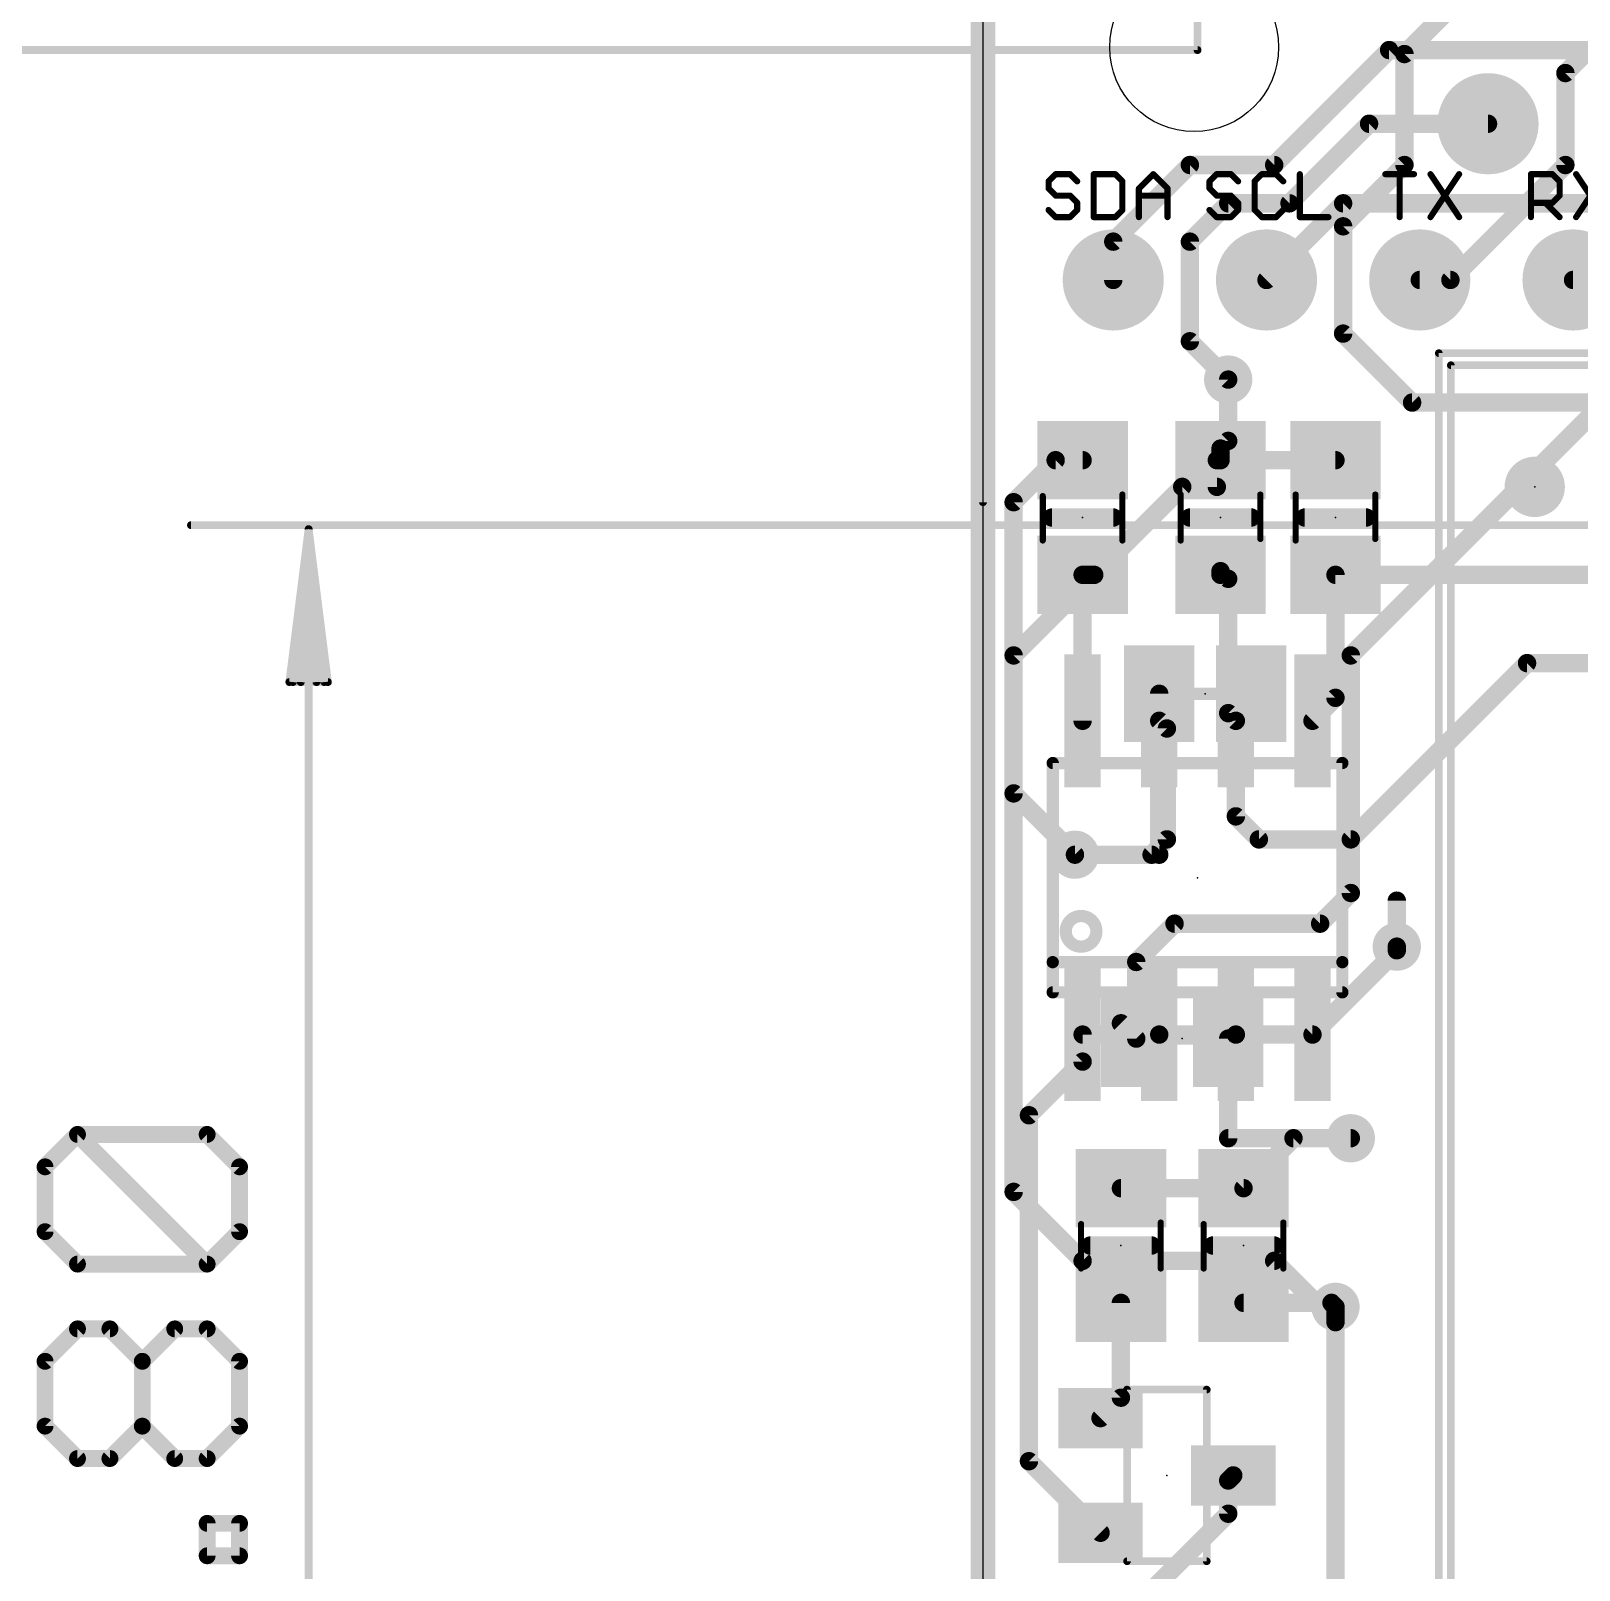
# Model space of a CAD drawing. Extents: x -30 to 87, y -20 to 77.
# Drawn here: x -15.78 to 9.88, y 27.26 to 52.77 of the extents above; entities that cross this region are included whole.
import ezdxf

# ---------------------------------------------------------------- set-up
doc = ezdxf.new("R2010")
doc.units = 0
for name, color, linetype in [('1', 12, 'CONTINUOUS'), ('16', 132, 'CONTINUOUS'), ('17', 110, 'CONTINUOUS'), ('18', 110, 'CONTINUOUS'), ('20', 40, 'CONTINUOUS'), ('21', 40, 'CONTINUOUS'), ('23', 53, 'CONTINUOUS'), ('24', 53, 'CONTINUOUS'), ('47', 253, 'CONTINUOUS'), ('51', 253, 'CONTINUOUS')]:
    doc.layers.add(name, color=color, linetype=linetype)

# ---------------------------------------------------------------- blocks, each defined once
blk = doc.blocks.new('ROUNDP')
at = {"const_width": 0.5}
blk.add_lwpolyline([(0, -0.25, 1), (0, 0.25, 1), (0, -0.25)], format="xyb", dxfattribs=at)
blk = doc.blocks.new('PIE')
at = {"const_width": 0.5}
blk.add_lwpolyline([(0, -0.25, 1), (0, 0.25, 1), (0, -0.25)], format="xyb", dxfattribs=at)
blk = doc.blocks.new('RECT')
blk.add_solid([(-0.5, -0.5), (0.5, -0.5), (-0.5, 0.5), (0.5, 0.5)])
blk = doc.blocks.new('ROUNDV')
at = {"const_width": 0.5}
blk.add_lwpolyline([(0, -0.25, 1), (0, 0.25, 1), (0, -0.25)], format="xyb", dxfattribs=at)

msp = doc.modelspace()

# ---------------------------------------------------------------- linework, layer by layer
at = {"layer": '1', "const_width": 0.3048}
for points in [[(8.37, 53.77), (6.985, 52.385)], [(9.652, 52.07), (10.033, 52.451)], [(6.985, 52.385), (6.985, 50.546)], [(9.652, 50.546), (9.652, 52.07)], [(6.985, 50.546), (5.969, 49.53)], [(7.747, 48.641), (9.652, 50.546)], [(5.969, 49.53), (5.969, 47.752)], [(7.239, 48.641), (7.747, 48.641)], [(9.779, 48.641), (10.287, 48.641)], [(5.969, 47.752), (7.112, 46.609)], [(4.064, 46.99), (4.064, 45.974)], [(7.112, 46.609), (28.321, 46.609)], [(4.064, 45.974), (3.937, 45.847)], [(3.937, 45.847), (3.937, 45.654)], [(1.204, 45.654), (0.508, 44.958)], [(1.651, 45.654), (1.204, 45.654)], [(3.876, 45.212), (3.876, 45.654)], [(3.876, 45.654), (3.937, 45.654)], [(3.937, 45.654), (5.842, 45.654)], [(1.844, 43.754), (3.302, 45.212)], [(3.302, 45.212), (3.876, 45.212)], [(0.508, 44.958), (0.508, 40.132)], [(1.651, 41.335), (1.651, 43.754)], [(1.651, 43.754), (1.844, 43.754)], [(4.064, 43.688), (3.937, 43.815)], [(3.937, 43.815), (3.937, 43.754)], [(5.842, 41.716), (5.842, 43.754)], [(28.255, 43.754), (5.842, 43.754)], [(4.064, 41.462), (4.064, 43.688)], [(6.096, 39.37), (9.017, 42.291)], [(9.017, 42.291), (30.226, 42.291)], [(5.461, 41.335), (5.842, 41.716)], [(4.191, 41.335), (4.064, 41.462)], [(3.048, 41.208), (2.921, 41.335)], [(3.048, 39.37), (3.048, 41.208)], [(4.191, 41.335), (4.191, 39.751)], [(0.508, 40.132), (1.524, 39.116)], [(4.191, 39.751), (4.572, 39.37)], [(2.794, 39.116), (3.048, 39.37)], [(4.572, 39.37), (6.096, 39.37)], [(1.524, 39.116), (2.794, 39.116)], [(6.858, 37.532), (6.858, 37.592)], [(5.461, 36.135), (6.858, 37.532)], [(1.651, 36.135), (2.921, 36.135)], [(1.651, 35.687), (1.651, 36.135)], [(2.921, 36.135), (4.191, 36.135)], [(4.191, 36.135), (5.461, 36.135)], [(0.762, 34.798), (1.651, 35.687)], [(0.762, 29.065), (0.762, 34.798)], [(4.318, 33.589), (5.146, 34.417)], [(5.146, 34.417), (6.096, 34.417)], [(2.286, 33.589), (4.318, 33.589)], [(2.286, 30.117), (2.286, 31.689)], [(5.776, 31.689), (4.318, 31.689)], [(5.842, 31.623), (5.776, 31.689)], [(1.948, 29.779), (2.286, 30.117)], [(1.948, 27.879), (0.762, 29.065)], [(4.064, 28.745), (4.148, 28.829)], [(4.064, 28.194), (4.064, 28.745)], [(2.667, 26.797), (4.064, 28.194)]]:
    msp.add_lwpolyline(points, dxfattribs=at)
at = {"layer": '1', "const_width": 0.1524}
for points in [[(7.0612, 52.385, 1), (6.9088, 52.385)], [(6.9311, 52.4389, 1), (7.0389, 52.3311)], [(9.7282, 52.07, 1), (9.5758, 52.07)], [(9.5981, 52.1239, 1), (9.7059, 52.0161)], [(6.9088, 50.546, 1), (7.0612, 50.546)], [(7.0389, 50.4921, 1), (6.9311, 50.5999)], [(9.5758, 50.546, 1), (9.7282, 50.546)], [(9.7059, 50.4921, 1), (9.5981, 50.5999)], [(6.0452, 49.53, 1), (5.8928, 49.53)], [(5.9151, 49.5839, 1), (6.0229, 49.4761)], [(7.239, 48.7172, 1), (7.239, 48.5648)], [(7.6931, 48.6949, 1), (7.8009, 48.5871)], [(7.747, 48.5648, 1), (7.747, 48.7172)], [(9.779, 48.7172, 1), (9.779, 48.5648)], [(6.0229, 47.8059, 1), (5.9151, 47.6981)], [(5.8928, 47.752, 1), (6.0452, 47.752)], [(4.1402, 46.99, 1), (3.9878, 46.99)], [(7.112, 46.6852, 1), (7.112, 46.5328)], [(7.0581, 46.5551, 1), (7.1659, 46.6629)], [(4.0132, 45.847, 1), (3.8608, 45.847)], [(3.8831, 45.9009, 1), (3.9909, 45.7931)], [(3.9878, 45.974, 1), (4.1402, 45.974)], [(4.1179, 45.9201, 1), (4.0101, 46.0279)], [(1.204, 45.7302, 1), (1.204, 45.5778)], [(1.2579, 45.6001, 1), (1.1501, 45.7079)], [(1.651, 45.5778, 1), (1.651, 45.7302)], [(3.9522, 45.654, 1), (3.7998, 45.654)], [(3.876, 45.7302, 1), (3.876, 45.5778)], [(3.937, 45.7302, 1), (3.937, 45.5778)], [(3.8608, 45.654, 1), (4.0132, 45.654)], [(3.937, 45.5778, 1), (3.937, 45.7302)], [(5.842, 45.5778, 1), (5.842, 45.7302)], [(3.302, 45.2882, 1), (3.302, 45.1358)], [(3.3559, 45.1581, 1), (3.2481, 45.2659)], [(3.7998, 45.212, 1), (3.9522, 45.212)], [(3.876, 45.1358, 1), (3.876, 45.2882)], [(0.5842, 44.958, 1), (0.4318, 44.958)], [(0.4541, 45.0119, 1), (0.5619, 44.9041)], [(1.7272, 43.754, 1), (1.5748, 43.754)], [(1.651, 43.8302, 1), (1.651, 43.6778)], [(1.7901, 43.8079, 1), (1.8979, 43.7001)], [(1.844, 43.6778, 1), (1.844, 43.8302)], [(3.9909, 43.8689, 1), (3.8831, 43.7611)], [(4.0132, 43.815, 1), (3.8608, 43.815)], [(5.9182, 43.754, 1), (5.7658, 43.754)], [(5.842, 43.8302, 1), (5.842, 43.6778)], [(3.8608, 43.754, 1), (4.0132, 43.754)], [(4.1402, 43.688, 1), (3.9878, 43.688)], [(4.0101, 43.6341, 1), (4.1179, 43.7419)], [(9.017, 42.3672, 1), (9.017, 42.2148)], [(9.0709, 42.2371, 1), (8.9631, 42.3449)], [(5.8959, 41.6621, 1), (5.7881, 41.7699)], [(4.1179, 41.5159, 1), (4.0101, 41.4081)], [(5.7658, 41.716, 1), (5.9182, 41.716)], [(1.5748, 41.335, 1), (1.7272, 41.335)], [(2.9749, 41.3889, 1), (2.8671, 41.2811)], [(3.1242, 41.208, 1), (2.9718, 41.208)], [(2.9941, 41.1541, 1), (3.1019, 41.2619)], [(3.9878, 41.462, 1), (4.1402, 41.462)], [(4.2672, 41.335, 1), (4.1148, 41.335)], [(4.1371, 41.2811, 1), (4.2449, 41.3889)], [(5.4071, 41.3889, 1), (5.5149, 41.2811)], [(0.5619, 40.1859, 1), (0.4541, 40.0781)], [(0.4318, 40.132, 1), (0.5842, 40.132)], [(4.2449, 39.8049, 1), (4.1371, 39.6971)], [(4.1148, 39.751, 1), (4.2672, 39.751)], [(3.1019, 39.3161, 1), (2.9941, 39.4239)], [(4.572, 39.4462, 1), (4.572, 39.2938)], [(6.096, 39.2938, 1), (6.096, 39.4462)], [(1.524, 39.1922, 1), (1.524, 39.0398)], [(2.794, 39.0398, 1), (2.794, 39.1922)], [(2.9718, 39.37, 1), (3.1242, 39.37)], [(4.5181, 39.3161, 1), (4.6259, 39.4239)], [(6.0421, 39.4239, 1), (6.1499, 39.3161)], [(1.4701, 39.0621, 1), (1.5779, 39.1699)], [(2.7401, 39.1699, 1), (2.8479, 39.0621)], [(6.9342, 37.592, 1), (6.7818, 37.592)], [(6.7818, 37.532, 1), (6.9342, 37.532)], [(6.9119, 37.4781, 1), (6.8041, 37.5859)], [(1.651, 36.2112, 1), (1.651, 36.0588)], [(1.7272, 36.135, 1), (1.5748, 36.135)], [(2.921, 36.2112, 1), (2.921, 36.0588)], [(2.921, 36.0588, 1), (2.921, 36.2112)], [(4.191, 36.2112, 1), (4.191, 36.0588)], [(4.191, 36.0588, 1), (4.191, 36.2112)], [(5.4071, 36.1889, 1), (5.5149, 36.0811)], [(5.461, 36.0588, 1), (5.461, 36.2112)], [(1.5748, 35.687, 1), (1.7272, 35.687)], [(1.7049, 35.6331, 1), (1.5971, 35.7409)], [(0.8382, 34.798, 1), (0.6858, 34.798)], [(0.7081, 34.8519, 1), (0.8159, 34.7441)], [(5.146, 34.4932, 1), (5.146, 34.3408)], [(5.1999, 34.3631, 1), (5.0921, 34.4709)], [(6.096, 34.3408, 1), (6.096, 34.4932)], [(2.286, 33.6652, 1), (2.286, 33.5128)], [(4.2641, 33.6429, 1), (4.3719, 33.5351)], [(4.318, 33.5128, 1), (4.318, 33.6652)], [(2.3622, 31.689, 1), (2.2098, 31.689)], [(4.318, 31.7652, 1), (4.318, 31.6128)], [(5.8299, 31.7429, 1), (5.7221, 31.6351)], [(5.776, 31.6128, 1), (5.776, 31.7652)], [(5.7881, 31.5691, 1), (5.8959, 31.6769)], [(2.2098, 30.117, 1), (2.3622, 30.117)], [(2.3399, 30.0631, 1), (2.2321, 30.1709)], [(1.8941, 29.8329, 1), (2.0019, 29.7251)], [(0.8159, 29.1189, 1), (0.7081, 29.0111)], [(0.6858, 29.065, 1), (0.8382, 29.065)], [(4.1402, 28.745, 1), (3.9878, 28.745)], [(4.0101, 28.7989, 1), (4.1179, 28.6911)], [(4.2019, 28.7751, 1), (4.0941, 28.8829)], [(3.9878, 28.194, 1), (4.1402, 28.194)], [(4.1179, 28.1401, 1), (4.0101, 28.2479)], [(1.8941, 27.8251, 1), (2.0019, 27.9329)]]:
    msp.add_lwpolyline(points, format="xyb", dxfattribs=at)
at = {"layer": '16'}
for points, const_width in [([(0, 0), (0, 56.642)], 0.4064), ([(4.826, 50.546), (6.731, 52.451)], 0.3048), ([(6.731, 52.451), (10.414, 52.451)], 0.3048), ([(5.08, 49.911), (6.399, 51.23)], 0.3048), ([(6.399, 51.23), (8.37, 51.23)], 0.3048), ([(2.159, 49.276), (3.429, 50.546)], 0.3048), ([(3.429, 50.546), (4.826, 50.546)], 0.3048), ([(3.429, 49.276), (4.064, 49.911)], 0.3048), ([(4.064, 49.911), (5.08, 49.911)], 0.3048), ([(4.699, 48.641), (5.969, 49.911)], 0.3048), ([(5.969, 49.911), (12.319, 49.911)], 0.3048), ([(2.159, 48.641), (2.159, 49.276)], 0.3048), ([(3.429, 49.276), (3.429, 47.625)], 0.3048), ([(3.429, 47.625), (4.064, 46.99)], 0.3048), ([(4.064, 45.974), (4.064, 46.99)], 0.3048), ([(6.096, 42.418), (10.414, 46.736)], 0.3048), ([(0.508, 42.418), (4.064, 45.974)], 0.3048), ([(0.508, 33.528), (0.508, 42.418)], 0.3048), ([(6.096, 38.481), (6.096, 42.418)], 0.3048), ([(2.921, 39.116), (2.921, 41.783)], 0.3048), ([(1.524, 39.116), (2.921, 39.116)], 0.3048), ([(6.096, 38.481), (5.588, 37.973)], 0.3048), ([(6.858, 37.592), (6.858, 38.354)], 0.3048), ([(3.175, 37.973), (2.54, 37.338)], 0.3048), ([(5.588, 37.973), (3.175, 37.973)], 0.3048), ([(2.54, 37.338), (2.54, 36.068)], 0.3048), ([(2.54, 36.068), (2.286, 36.322)], 0.3048), ([(4.064, 36.068), (4.064, 34.417)], 0.3048), ([(4.064, 34.417), (6.096, 34.417)], 0.3048), ([(1.651, 32.385), (0.508, 33.528)], 0.3048), ([(4.826, 32.385), (1.651, 32.385)], 0.3048), ([(5.842, 31.369), (4.826, 32.385)], 0.3048), ([(5.842, 31.369), (5.842, 31.623)], 0.3048), ([(5.842, 16.51), (5.842, 31.369)], 0.3048)]:
    msp.add_lwpolyline(points, dxfattribs=dict(at, const_width=const_width))
at = {"layer": '16', "const_width": 0.1524}
for points in [[(6.731, 52.5272, 1), (6.731, 52.3748)], [(6.7849, 52.3971, 1), (6.6771, 52.5049)], [(6.399, 51.3062, 1), (6.399, 51.1538)], [(6.4529, 51.1761, 1), (6.3451, 51.2839)], [(8.37, 51.1538, 1), (8.37, 51.3062)], [(3.429, 50.6222, 1), (3.429, 50.4698)], [(3.4829, 50.4921, 1), (3.3751, 50.5999)], [(4.7721, 50.5999, 1), (4.8799, 50.4921)], [(4.826, 50.4698, 1), (4.826, 50.6222)], [(4.064, 49.9872, 1), (4.064, 49.8348)], [(4.1179, 49.8571, 1), (4.0101, 49.9649)], [(5.0261, 49.9649, 1), (5.1339, 49.8571)], [(5.08, 49.8348, 1), (5.08, 49.9872)], [(5.969, 49.9872, 1), (5.969, 49.8348)], [(6.0229, 49.8571, 1), (5.9151, 49.9649)], [(2.2352, 49.276, 1), (2.0828, 49.276)], [(2.1051, 49.3299, 1), (2.2129, 49.2221)], [(3.5052, 49.276, 1), (3.3528, 49.276)], [(3.3751, 49.3299, 1), (3.4829, 49.2221)], [(4.6451, 48.6949, 1), (4.7529, 48.5871)], [(2.0828, 48.641, 1), (2.2352, 48.641)], [(3.4829, 47.6789, 1), (3.3751, 47.5711)], [(3.3528, 47.625, 1), (3.5052, 47.625)], [(4.1402, 46.99, 1), (3.9878, 46.99)], [(4.0101, 46.9361, 1), (4.1179, 47.0439)], [(3.9878, 45.974, 1), (4.1402, 45.974)], [(4.1179, 45.9201, 1), (4.0101, 46.0279)], [(0.5842, 42.418, 1), (0.4318, 42.418)], [(0.4541, 42.4719, 1), (0.5619, 42.3641)], [(6.1722, 42.418, 1), (6.0198, 42.418)], [(6.0421, 42.4719, 1), (6.1499, 42.3641)], [(2.9972, 41.783, 1), (2.8448, 41.783)], [(1.524, 39.1922, 1), (1.524, 39.0398)], [(2.921, 39.0398, 1), (2.921, 39.1922)], [(2.8448, 39.116, 1), (2.9972, 39.116)], [(6.0198, 38.481, 1), (6.1722, 38.481)], [(6.1499, 38.4271, 1), (6.0421, 38.5349)], [(6.9342, 38.354, 1), (6.7818, 38.354)], [(3.175, 38.0492, 1), (3.175, 37.8968)], [(3.2289, 37.9191, 1), (3.1211, 38.0269)], [(5.5341, 38.0269, 1), (5.6419, 37.9191)], [(5.588, 37.8968, 1), (5.588, 38.0492)], [(2.6162, 37.338, 1), (2.4638, 37.338)], [(2.4861, 37.3919, 1), (2.5939, 37.2841)], [(6.7818, 37.592, 1), (6.9342, 37.592)], [(2.3399, 36.3759, 1), (2.2321, 36.2681)], [(2.4861, 36.0141, 1), (2.5939, 36.1219)], [(4.1402, 36.068, 1), (3.9878, 36.068)], [(2.4638, 36.068, 1), (2.6162, 36.068)], [(4.064, 34.4932, 1), (4.064, 34.3408)], [(3.9878, 34.417, 1), (4.1402, 34.417)], [(6.096, 34.3408, 1), (6.096, 34.4932)], [(0.5619, 33.5819, 1), (0.4541, 33.4741)], [(0.4318, 33.528, 1), (0.5842, 33.528)], [(1.651, 32.4612, 1), (1.651, 32.3088)], [(1.5971, 32.3311, 1), (1.7049, 32.4389)], [(4.8799, 32.4389, 1), (4.7721, 32.3311)], [(4.826, 32.3088, 1), (4.826, 32.4612)], [(5.9182, 31.623, 1), (5.7658, 31.623)], [(5.9182, 31.369, 1), (5.7658, 31.369)], [(5.7658, 31.369, 1), (5.9182, 31.369)], [(5.7881, 31.3151, 1), (5.8959, 31.4229)]]:
    msp.add_lwpolyline(points, format="xyb", dxfattribs=at)
at = {"layer": '20'}
msp.add_line((0, 53.5), (0, 3), dxfattribs=at)
msp.add_circle((3.5, 52.5), 1.4, dxfattribs=at)
at = {"layer": '21'}
for points, const_width in [([(1.2058, 50.3942), (1.0872, 50.2756)], 0.1016), ([(1.0872, 50.2756), (1.0872, 50.1569)], 0.1016), ([(1.4431, 50.3942), (1.2058, 50.3942)], 0.1016), ([(1.5617, 50.2756), (1.4431, 50.3942)], 0.1016), ([(1.8356, 50.3942), (1.8356, 49.6824)], 0.1016), ([(2.1915, 50.3942), (1.8356, 50.3942)], 0.1016), ([(2.3101, 50.2756), (2.1915, 50.3942)], 0.1016), ([(2.3101, 49.801), (2.3101, 50.2756)], 0.1016), ([(2.584, 50.1569), (2.8213, 50.3942)], 0.1016), ([(2.8213, 50.3942), (3.0585, 50.1569)], 0.1016), ([(3.8728, 50.3942), (3.7542, 50.2756)], 0.1016), ([(3.7542, 50.2756), (3.7542, 50.1569)], 0.1016), ([(4.1101, 50.3942), (3.8728, 50.3942)], 0.1016), ([(4.2287, 50.2756), (4.1101, 50.3942)], 0.1016), ([(4.6212, 50.3942), (4.5026, 50.2756)], 0.1016), ([(4.5026, 50.2756), (4.5026, 49.801)], 0.1016), ([(4.8585, 50.3942), (4.6212, 50.3942)], 0.1016), ([(4.9771, 50.2756), (4.8585, 50.3942)], 0.1016), ([(5.251, 50.3942), (5.251, 49.6824)], 0.1016), ([(6.6684, 50.3942), (7.1429, 50.3942)], 0.1016), ([(6.9057, 49.6824), (6.9057, 50.3942)], 0.1016), ([(7.4168, 50.3942), (7.8913, 49.6824)], 0.1016), ([(7.8913, 50.3942), (7.4168, 49.6824)], 0.1016), ([(9.0814, 49.6824), (9.0814, 50.3942)], 0.1016), ([(9.0814, 50.3942), (9.4373, 50.3942)], 0.1016), ([(9.4373, 50.3942), (9.5559, 50.2756)], 0.1016), ([(9.5559, 50.2756), (9.5559, 50.0383)], 0.1016), ([(9.8298, 50.3942), (10.3043, 49.6824)], 0.1016), ([(10.3043, 50.3942), (9.8298, 49.6824)], 0.1016), ([(1.0872, 50.1569), (1.2058, 50.0383)], 0.1016), ([(1.2058, 50.0383), (1.4431, 50.0383)], 0.1016), ([(1.4431, 50.0383), (1.5617, 49.9197)], 0.1016), ([(2.584, 49.6824), (2.584, 50.1569)], 0.1016), ([(2.584, 50.0383), (3.0585, 50.0383)], 0.1016), ([(3.0585, 50.1569), (3.0585, 49.6824)], 0.1016), ([(3.7542, 50.1569), (3.8728, 50.0383)], 0.1016), ([(3.8728, 50.0383), (4.1101, 50.0383)], 0.1016), ([(4.1101, 50.0383), (4.2287, 49.9197)], 0.1016), ([(9.5559, 50.0383), (9.4373, 49.9197)], 0.1016), ([(1.2058, 49.6824), (1.0872, 49.801)], 0.1016), ([(1.5617, 49.801), (1.4431, 49.6824)], 0.1016), ([(1.5617, 49.9197), (1.5617, 49.801)], 0.1016), ([(2.1915, 49.6824), (2.3101, 49.801)], 0.1016), ([(3.8728, 49.6824), (3.7542, 49.801)], 0.1016), ([(4.2287, 49.801), (4.1101, 49.6824)], 0.1016), ([(4.2287, 49.9197), (4.2287, 49.801)], 0.1016), ([(4.5026, 49.801), (4.6212, 49.6824)], 0.1016), ([(4.8585, 49.6824), (4.9771, 49.801)], 0.1016), ([(9.4373, 49.9197), (9.0814, 49.9197)], 0.1016), ([(9.3187, 49.9197), (9.5559, 49.6824)], 0.1016), ([(1.4431, 49.6824), (1.2058, 49.6824)], 0.1016), ([(1.8356, 49.6824), (2.1915, 49.6824)], 0.1016), ([(4.1101, 49.6824), (3.8728, 49.6824)], 0.1016), ([(4.6212, 49.6824), (4.8585, 49.6824)], 0.1016), ([(5.251, 49.6824), (5.7255, 49.6824)], 0.1016), ([(7.554, 6.928), (7.554, 47.428)], 0.127), ([(7.554, 47.428), (63.154, 47.428)], 0.127), ([(2.159, 44.704), (1.143, 44.704)], 0.3048), ([(3.429, 44.704), (4.445, 44.704)], 0.3048), ([(5.334, 44.704), (6.35, 44.704)], 0.3048), ([(1.156, 36.835), (1.156, 40.635)], 0.2032), ([(5.956, 40.635), (5.956, 36.835)], 0.2032), ([(2.794, 32.639), (1.778, 32.639)], 0.3048), ([(4.826, 32.639), (3.81, 32.639)], 0.3048)]:
    msp.add_lwpolyline(points, dxfattribs=dict(at, const_width=const_width))
for points, const_width in [([(1.1126, 50.2756, 1), (1.0618, 50.2756)], 0.0508), ([(1.0692, 50.2935, 1), (1.1051, 50.2576)], 0.0508), ([(1.2058, 50.4196, 1), (1.2058, 50.3688)], 0.0508), ([(1.2238, 50.3762, 1), (1.1878, 50.4122)], 0.0508), ([(1.461, 50.4122, 1), (1.4251, 50.3762)], 0.0508), ([(1.4431, 50.3688, 1), (1.4431, 50.4196)], 0.0508), ([(1.5438, 50.2576, 1), (1.5797, 50.2935)], 0.0508), ([(1.861, 50.3942, 1), (1.8102, 50.3942)], 0.0508), ([(1.8356, 50.4196, 1), (1.8356, 50.3688)], 0.0508), ([(2.2095, 50.4122, 1), (2.1735, 50.3762)], 0.0508), ([(2.1915, 50.3688, 1), (2.1915, 50.4196)], 0.0508), ([(2.3355, 50.2756, 1), (2.2847, 50.2756)], 0.0508), ([(2.2922, 50.2576, 1), (2.3281, 50.2935)], 0.0508), ([(2.8392, 50.4122, 1), (2.8033, 50.3762)], 0.0508), ([(2.8392, 50.3762, 1), (2.8033, 50.4122)], 0.0508), ([(3.7796, 50.2756, 1), (3.7288, 50.2756)], 0.0508), ([(3.7362, 50.2935, 1), (3.7721, 50.2576)], 0.0508), ([(3.8728, 50.4196, 1), (3.8728, 50.3688)], 0.0508), ([(3.8908, 50.3762, 1), (3.8548, 50.4122)], 0.0508), ([(4.128, 50.4122, 1), (4.0921, 50.3762)], 0.0508), ([(4.1101, 50.3688, 1), (4.1101, 50.4196)], 0.0508), ([(4.2108, 50.2576, 1), (4.2467, 50.2935)], 0.0508), ([(4.528, 50.2756, 1), (4.4772, 50.2756)], 0.0508), ([(4.4846, 50.2935, 1), (4.5206, 50.2576)], 0.0508), ([(4.6212, 50.4196, 1), (4.6212, 50.3688)], 0.0508), ([(4.6392, 50.3762, 1), (4.6033, 50.4122)], 0.0508), ([(4.8765, 50.4122, 1), (4.8405, 50.3762)], 0.0508), ([(4.8585, 50.3688, 1), (4.8585, 50.4196)], 0.0508), ([(4.9592, 50.2576, 1), (4.9951, 50.2935)], 0.0508), ([(5.2764, 50.3942, 1), (5.2256, 50.3942)], 0.0508), ([(6.6684, 50.4196, 1), (6.6684, 50.3688)], 0.0508), ([(6.9311, 50.3942, 1), (6.8803, 50.3942)], 0.0508), ([(7.1429, 50.3688, 1), (7.1429, 50.4196)], 0.0508), ([(7.4379, 50.4083, 1), (7.3957, 50.3801)], 0.0508), ([(7.9125, 50.3801, 1), (7.8702, 50.4083)], 0.0508), ([(9.1068, 50.3942, 1), (9.056, 50.3942)], 0.0508), ([(9.0814, 50.4196, 1), (9.0814, 50.3688)], 0.0508), ([(9.4552, 50.4122, 1), (9.4193, 50.3762)], 0.0508), ([(9.4373, 50.3688, 1), (9.4373, 50.4196)], 0.0508), ([(9.5813, 50.2756, 1), (9.5305, 50.2756)], 0.0508), ([(9.538, 50.2576, 1), (9.5739, 50.2935)], 0.0508), ([(9.8509, 50.4083, 1), (9.8087, 50.3801)], 0.0508), ([(1.1051, 50.1749, 1), (1.0692, 50.139)], 0.0508), ([(1.0618, 50.1569, 1), (1.1126, 50.1569)], 0.0508), ([(1.2058, 50.0637, 1), (1.2058, 50.0129)], 0.0508), ([(1.1878, 50.0203, 1), (1.2238, 50.0563)], 0.0508), ([(1.461, 50.0563, 1), (1.4251, 50.0203)], 0.0508), ([(1.4431, 50.0129, 1), (1.4431, 50.0637)], 0.0508), ([(2.6094, 50.1569, 1), (2.5586, 50.1569)], 0.0508), ([(2.566, 50.1749, 1), (2.602, 50.139)], 0.0508), ([(2.584, 50.0637, 1), (2.584, 50.0129)], 0.0508), ([(3.0839, 50.1569, 1), (3.0331, 50.1569)], 0.0508), ([(3.0406, 50.139, 1), (3.0765, 50.1749)], 0.0508), ([(3.0585, 50.0129, 1), (3.0585, 50.0637)], 0.0508), ([(3.7721, 50.1749, 1), (3.7362, 50.139)], 0.0508), ([(3.7288, 50.1569, 1), (3.7796, 50.1569)], 0.0508), ([(3.8728, 50.0637, 1), (3.8728, 50.0129)], 0.0508), ([(3.8548, 50.0203, 1), (3.8908, 50.0563)], 0.0508), ([(4.128, 50.0563, 1), (4.0921, 50.0203)], 0.0508), ([(4.1101, 50.0129, 1), (4.1101, 50.0637)], 0.0508), ([(9.5305, 50.0383, 1), (9.5813, 50.0383)], 0.0508), ([(9.5739, 50.0203, 1), (9.538, 50.0563)], 0.0508), ([(1.1051, 49.819, 1), (1.0692, 49.7831)], 0.0508), ([(1.5871, 49.9197, 1), (1.5363, 49.9197)], 0.0508), ([(1.5363, 49.801, 1), (1.5871, 49.801)], 0.0508), ([(1.5438, 49.9017, 1), (1.5797, 49.9376)], 0.0508), ([(1.5797, 49.7831, 1), (1.5438, 49.819)], 0.0508), ([(2.2847, 49.801, 1), (2.3355, 49.801)], 0.0508), ([(2.3281, 49.7831, 1), (2.2922, 49.819)], 0.0508), ([(3.7721, 49.819, 1), (3.7362, 49.7831)], 0.0508), ([(4.2541, 49.9197, 1), (4.2033, 49.9197)], 0.0508), ([(4.2033, 49.801, 1), (4.2541, 49.801)], 0.0508), ([(4.2108, 49.9017, 1), (4.2467, 49.9376)], 0.0508), ([(4.2467, 49.7831, 1), (4.2108, 49.819)], 0.0508), ([(4.5206, 49.819, 1), (4.4846, 49.7831)], 0.0508), ([(4.4772, 49.801, 1), (4.528, 49.801)], 0.0508), ([(4.9951, 49.7831, 1), (4.9592, 49.819)], 0.0508), ([(9.0814, 49.9451, 1), (9.0814, 49.8943)], 0.0508), ([(9.3366, 49.9376, 1), (9.3007, 49.9017)], 0.0508), ([(9.4193, 49.9376, 1), (9.4552, 49.9017)], 0.0508), ([(9.4373, 49.8943, 1), (9.4373, 49.9451)], 0.0508), ([(1.2058, 49.7078, 1), (1.2058, 49.657)], 0.0508), ([(1.1878, 49.6644, 1), (1.2238, 49.7004)], 0.0508), ([(1.4251, 49.7004, 1), (1.461, 49.6644)], 0.0508), ([(1.4431, 49.657, 1), (1.4431, 49.7078)], 0.0508), ([(1.8356, 49.7078, 1), (1.8356, 49.657)], 0.0508), ([(1.8102, 49.6824, 1), (1.861, 49.6824)], 0.0508), ([(2.1735, 49.7004, 1), (2.2095, 49.6644)], 0.0508), ([(2.1915, 49.657, 1), (2.1915, 49.7078)], 0.0508), ([(2.5586, 49.6824, 1), (2.6094, 49.6824)], 0.0508), ([(3.0331, 49.6824, 1), (3.0839, 49.6824)], 0.0508), ([(3.8728, 49.7078, 1), (3.8728, 49.657)], 0.0508), ([(3.8548, 49.6644, 1), (3.8908, 49.7004)], 0.0508), ([(4.0921, 49.7004, 1), (4.128, 49.6644)], 0.0508), ([(4.1101, 49.657, 1), (4.1101, 49.7078)], 0.0508), ([(4.6212, 49.7078, 1), (4.6212, 49.657)], 0.0508), ([(4.6033, 49.6644, 1), (4.6392, 49.7004)], 0.0508), ([(4.8405, 49.7004, 1), (4.8765, 49.6644)], 0.0508), ([(4.8585, 49.657, 1), (4.8585, 49.7078)], 0.0508), ([(5.251, 49.7078, 1), (5.251, 49.657)], 0.0508), ([(5.2256, 49.6824, 1), (5.2764, 49.6824)], 0.0508), ([(5.7255, 49.657, 1), (5.7255, 49.7078)], 0.0508), ([(6.8803, 49.6824, 1), (6.9311, 49.6824)], 0.0508), ([(7.3957, 49.6965, 1), (7.4379, 49.6683)], 0.0508), ([(7.8702, 49.6683, 1), (7.9125, 49.6965)], 0.0508), ([(9.056, 49.6824, 1), (9.1068, 49.6824)], 0.0508), ([(9.538, 49.6644, 1), (9.5739, 49.7004)], 0.0508), ([(9.8087, 49.6965, 1), (9.8509, 49.6683)], 0.0508), ([(7.554, 47.4598, 1), (7.554, 47.3963)], 0.0635), ([(7.5857, 47.428, 1), (7.5223, 47.428)], 0.0635), ([(1.143, 44.7802, 1), (1.143, 44.6278)], 0.1524), ([(2.159, 44.6278, 1), (2.159, 44.7802)], 0.1524), ([(3.429, 44.7802, 1), (3.429, 44.6278)], 0.1524), ([(4.445, 44.6278, 1), (4.445, 44.7802)], 0.1524), ([(5.334, 44.7802, 1), (5.334, 44.6278)], 0.1524), ([(6.35, 44.6278, 1), (6.35, 44.7802)], 0.1524), ([(1.2068, 40.635, 1), (1.1052, 40.635)], 0.1016), ([(6.0068, 40.635, 1), (5.9052, 40.635)], 0.1016), ([(1.6256, 37.592, 1), (1.6256, 38.1, 1), (1.6256, 37.592)], 0.2032), ([(1.1052, 36.835, 1), (1.2068, 36.835)], 0.1016), ([(5.9052, 36.835, 1), (6.0068, 36.835)], 0.1016), ([(1.778, 32.7152, 1), (1.778, 32.5628)], 0.1524), ([(2.794, 32.5628, 1), (2.794, 32.7152)], 0.1524), ([(3.81, 32.7152, 1), (3.81, 32.5628)], 0.1524), ([(4.826, 32.5628, 1), (4.826, 32.7152)], 0.1524)]:
    msp.add_lwpolyline(points, format="xyb", dxfattribs=dict(at, const_width=const_width))
at = {"layer": '23'}
for p in [(9.144, 45.212), (1.651, 44.704), (3.937, 44.704), (5.842, 44.704), (3.556, 38.735), (2.286, 32.639), (4.318, 32.639), (3.048, 28.829)]:
    msp.add_point(p, dxfattribs=at)
at = {"layer": '24'}
for p in [(3.683, 41.783), (3.302, 36.068)]:
    msp.add_point(p, dxfattribs=at)
at = {"layer": '47'}
for points, const_width in [([(0, 44.958), (0, 74.213)], 0.13), ([(3.556, 52.451), (3.556, 66.085)], 0.13), ([(3.556, 52.451), (-18.206, 52.451)], 0.13), ([(39.878, 44.577), (-13.126, 44.577)], 0.13), ([(-11.176, 44.512), (-11.4952, 41.977)], 0.13), ([(-11.176, 44.512), (-11.436, 41.977)], 0.13), ([(-11.176, 44.512), (-11.306, 41.977)], 0.13), ([(-11.176, 44.512), (-11.176, 9.844)], 0.13), ([(-10.8568, 41.977), (-11.176, 44.512)], 0.13), ([(-11.046, 41.977), (-11.176, 44.512)], 0.13), ([(-10.916, 41.977), (-11.176, 44.512)], 0.13), ([(-11.4952, 41.977), (-10.8568, 41.977)], 0.13), ([(-15.5441, 33.943), (-15.0068, 34.4803)], 0.2794), ([(-15.0068, 34.4803), (-12.8579, 34.4803)], 0.2794), ([(-12.8579, 32.3314), (-15.0068, 34.4803)], 0.2794), ([(-12.8579, 34.4803), (-12.3207, 33.943)], 0.2794), ([(-15.5441, 32.8686), (-15.5441, 33.943)], 0.2794), ([(-12.3207, 33.943), (-12.3207, 32.8686)], 0.2794), ([(-15.0068, 32.3314), (-15.5441, 32.8686)], 0.2794), ([(-12.3207, 32.8686), (-12.8579, 32.3314)], 0.2794), ([(-12.8579, 32.3314), (-15.0068, 32.3314)], 0.2794), ([(-15.5441, 30.7203), (-15.0068, 31.2575)], 0.2794), ([(-15.0068, 31.2575), (-14.4696, 31.2575)], 0.2794), ([(-14.4696, 31.2575), (-13.9324, 30.7203)], 0.2794), ([(-13.9324, 30.7203), (-13.3952, 31.2575)], 0.2794), ([(-13.3952, 31.2575), (-12.8579, 31.2575)], 0.2794), ([(-12.8579, 31.2575), (-12.3207, 30.7203)], 0.2794), ([(-15.5441, 29.6458), (-15.5441, 30.7203)], 0.2794), ([(-13.9324, 29.6458), (-13.9324, 30.7203)], 0.2794), ([(-12.3207, 30.7203), (-12.3207, 29.6458)], 0.2794), ([(-15.0068, 29.1086), (-15.5441, 29.6458)], 0.2794), ([(-13.9324, 29.6458), (-14.4696, 29.1086)], 0.2794), ([(-13.3952, 29.1086), (-13.9324, 29.6458)], 0.2794), ([(-12.3207, 29.6458), (-12.8579, 29.1086)], 0.2794), ([(-14.4696, 29.1086), (-15.0068, 29.1086)], 0.2794), ([(-12.8579, 29.1086), (-13.3952, 29.1086)], 0.2794), ([(-12.8579, 27.4972), (-12.8579, 28.0345)], 0.2794), ([(-12.8579, 28.0345), (-12.3207, 28.0345)], 0.2794), ([(-12.3207, 28.0345), (-12.3207, 27.4972)], 0.2794), ([(-12.3207, 27.4972), (-12.8579, 27.4972)], 0.2794)]:
    msp.add_lwpolyline(points, dxfattribs=dict(at, const_width=const_width))
for points, const_width in [([(3.5235, 52.451, 1), (3.5885, 52.451)], 0.065), ([(3.556, 52.4185, 1), (3.556, 52.4835)], 0.065), ([(-0.0325, 44.958, 1), (0.0325, 44.958)], 0.065), ([(-13.126, 44.6095, 1), (-13.126, 44.5445)], 0.065), ([(-11.1435, 44.512, 1), (-11.2085, 44.512)], 0.065), ([(-11.1438, 44.5161, 1), (-11.2082, 44.5079)], 0.065), ([(-11.1435, 44.5103, 1), (-11.2085, 44.5137)], 0.065), ([(-11.1435, 44.5137, 1), (-11.2085, 44.5103)], 0.065), ([(-11.1437, 44.5153, 1), (-11.2083, 44.5087)], 0.065), ([(-11.1437, 44.5087, 1), (-11.2083, 44.5153)], 0.065), ([(-11.1438, 44.5079, 1), (-11.2082, 44.5161)], 0.065), ([(-11.5275, 41.9811, 1), (-11.463, 41.9729)], 0.065), ([(-11.4952, 42.0095, 1), (-11.4952, 41.9445)], 0.065), ([(-11.4683, 41.9803, 1), (-11.4037, 41.9737)], 0.065), ([(-11.3385, 41.9787, 1), (-11.2735, 41.9753)], 0.065), ([(-11.0785, 41.9753, 1), (-11.0135, 41.9787)], 0.065), ([(-10.9483, 41.9737, 1), (-10.8837, 41.9803)], 0.065), ([(-10.889, 41.9729, 1), (-10.8245, 41.9811)], 0.065), ([(-10.8568, 41.9445, 1), (-10.8568, 42.0095)], 0.065), ([(-15.0068, 34.5501, 1), (-15.0068, 34.4104)], 0.1397), ([(-14.9574, 34.5297, 1), (-15.0562, 34.4309)], 0.1397), ([(-14.9574, 34.4309, 1), (-15.0562, 34.5297)], 0.1397), ([(-12.8085, 34.5297, 1), (-12.9073, 34.4309)], 0.1397), ([(-12.8579, 34.4104, 1), (-12.8579, 34.5501)], 0.1397), ([(-15.4742, 33.943, 1), (-15.6139, 33.943)], 0.1397), ([(-15.5934, 33.9924, 1), (-15.4947, 33.8937)], 0.1397), ([(-12.2508, 33.943, 1), (-12.3906, 33.943)], 0.1397), ([(-12.3701, 33.8937, 1), (-12.2713, 33.9924)], 0.1397), ([(-15.4947, 32.918, 1), (-15.5934, 32.8192)], 0.1397), ([(-15.6139, 32.8686, 1), (-15.4742, 32.8686)], 0.1397), ([(-12.3906, 32.8686, 1), (-12.2508, 32.8686)], 0.1397), ([(-12.2713, 32.8192, 1), (-12.3701, 32.918)], 0.1397), ([(-15.0068, 32.4012, 1), (-15.0068, 32.2615)], 0.1397), ([(-15.0562, 32.282, 1), (-14.9574, 32.3808)], 0.1397), ([(-12.9073, 32.3808, 1), (-12.8085, 32.282)], 0.1397), ([(-12.9073, 32.282, 1), (-12.8085, 32.3808)], 0.1397), ([(-12.8579, 32.2615, 1), (-12.8579, 32.4012)], 0.1397), ([(-15.0068, 31.3274, 1), (-15.0068, 31.1877)], 0.1397), ([(-14.9574, 31.2081, 1), (-15.0562, 31.3069)], 0.1397), ([(-14.4202, 31.3069, 1), (-14.519, 31.2081)], 0.1397), ([(-14.4696, 31.1877, 1), (-14.4696, 31.3274)], 0.1397), ([(-13.3952, 31.3274, 1), (-13.3952, 31.1877)], 0.1397), ([(-13.3458, 31.2081, 1), (-13.4445, 31.3069)], 0.1397), ([(-12.8085, 31.3069, 1), (-12.9073, 31.2081)], 0.1397), ([(-12.8579, 31.1877, 1), (-12.8579, 31.3274)], 0.1397), ([(-15.4742, 30.7203, 1), (-15.6139, 30.7203)], 0.1397), ([(-15.5934, 30.7697, 1), (-15.4947, 30.6709)], 0.1397), ([(-13.9818, 30.7697, 1), (-13.883, 30.6709)], 0.1397), ([(-13.8625, 30.7203, 1), (-14.0022, 30.7203)], 0.1397), ([(-13.9818, 30.6709, 1), (-13.883, 30.7697)], 0.1397), ([(-12.2508, 30.7203, 1), (-12.3906, 30.7203)], 0.1397), ([(-12.3701, 30.6709, 1), (-12.2713, 30.7697)], 0.1397), ([(-15.4947, 29.6952, 1), (-15.5934, 29.5965)], 0.1397), ([(-13.883, 29.6952, 1), (-13.9818, 29.5965)], 0.1397), ([(-13.883, 29.5965, 1), (-13.9818, 29.6952)], 0.1397), ([(-12.2713, 29.5965, 1), (-12.3701, 29.6952)], 0.1397), ([(-15.6139, 29.6458, 1), (-15.4742, 29.6458)], 0.1397), ([(-14.0022, 29.6458, 1), (-13.8625, 29.6458)], 0.1397), ([(-12.3906, 29.6458, 1), (-12.2508, 29.6458)], 0.1397), ([(-15.0068, 29.1785, 1), (-15.0068, 29.0388)], 0.1397), ([(-14.4696, 29.0388, 1), (-14.4696, 29.1785)], 0.1397), ([(-13.3952, 29.1785, 1), (-13.3952, 29.0388)], 0.1397), ([(-12.8579, 29.0388, 1), (-12.8579, 29.1785)], 0.1397), ([(-15.0562, 29.0592, 1), (-14.9574, 29.158)], 0.1397), ([(-14.519, 29.158, 1), (-14.4202, 29.0592)], 0.1397), ([(-13.4445, 29.0592, 1), (-13.3458, 29.158)], 0.1397), ([(-12.9073, 29.158, 1), (-12.8085, 29.0592)], 0.1397), ([(-12.7881, 28.0345, 1), (-12.9278, 28.0345)], 0.1397), ([(-12.8579, 28.1043, 1), (-12.8579, 27.9646)], 0.1397), ([(-12.2508, 28.0345, 1), (-12.3906, 28.0345)], 0.1397), ([(-12.3207, 27.9646, 1), (-12.3207, 28.1043)], 0.1397), ([(-12.8579, 27.5671, 1), (-12.8579, 27.4274)], 0.1397), ([(-12.9278, 27.4972, 1), (-12.7881, 27.4972)], 0.1397), ([(-12.3906, 27.4972, 1), (-12.2508, 27.4972)], 0.1397), ([(-12.3207, 27.4274, 1), (-12.3207, 27.5671)], 0.1397)]:
    msp.add_lwpolyline(points, format="xyb", dxfattribs=dict(at, const_width=const_width))
at = {"layer": '51'}
for points, const_width in [([(7.754, 47.2598, 1), (7.754, 47.1962)], 0.0635), ([(7.7858, 47.228, 1), (7.7223, 47.228)], 0.0635), ([(1.0164, 45.06, 1), (0.9656, 45.06)], 0.0508), ([(2.3364, 45.085, 1), (2.2856, 45.085)], 0.0508), ([(3.3024, 45.085, 1), (3.2516, 45.085)], 0.0508), ([(4.6224, 45.085, 1), (4.5716, 45.085)], 0.0508), ([(5.2074, 45.085, 1), (5.1566, 45.085)], 0.0508), ([(6.5274, 45.085, 1), (6.4766, 45.085)], 0.0508), ([(0.9656, 44.323, 1), (1.0164, 44.323)], 0.0508), ([(2.2856, 44.323, 1), (2.3364, 44.323)], 0.0508), ([(3.2516, 44.323, 1), (3.3024, 44.323)], 0.0508), ([(4.5716, 44.348, 1), (4.6224, 44.348)], 0.0508), ([(5.1566, 44.323, 1), (5.2074, 44.323)], 0.0508), ([(6.4766, 44.348, 1), (6.5274, 44.348)], 0.0508), ([(1.2068, 40.635, 1), (1.1052, 40.635)], 0.1016), ([(1.156, 40.6858, 1), (1.156, 40.5842)], 0.1016), ([(6.0068, 40.635, 1), (5.9052, 40.635)], 0.1016), ([(5.956, 40.5842, 1), (5.956, 40.6858)], 0.1016), ([(1.2068, 37.335, 1), (1.1052, 37.335)], 0.1016), ([(1.156, 37.3858, 1), (1.156, 37.2842)], 0.1016), ([(1.1052, 37.335, 1), (1.2068, 37.335)], 0.1016), ([(6.0068, 37.335, 1), (5.9052, 37.335)], 0.1016), ([(5.9052, 37.335, 1), (6.0068, 37.335)], 0.1016), ([(5.956, 37.2842, 1), (5.956, 37.3858)], 0.1016), ([(1.156, 36.8858, 1), (1.156, 36.7842)], 0.1016), ([(1.1052, 36.835, 1), (1.2068, 36.835)], 0.1016), ([(5.9052, 36.835, 1), (6.0068, 36.835)], 0.1016), ([(5.956, 36.7842, 1), (5.956, 36.8858)], 0.1016), ([(1.6514, 32.995, 1), (1.6006, 32.995)], 0.0508), ([(2.9714, 33.02, 1), (2.9206, 33.02)], 0.0508), ([(3.6834, 32.995, 1), (3.6326, 32.995)], 0.0508), ([(5.0034, 33.02, 1), (4.9526, 33.02)], 0.0508), ([(1.6006, 32.258, 1), (1.6514, 32.258)], 0.0508), ([(2.9206, 32.258, 1), (2.9714, 32.258)], 0.0508), ([(3.6326, 32.258, 1), (3.6834, 32.258)], 0.0508), ([(4.9526, 32.258, 1), (5.0034, 32.258)], 0.0508), ([(2.4194, 30.2514, 1), (2.3558, 30.2514)], 0.0635), ([(2.3876, 30.2831, 1), (2.3876, 30.2197)], 0.0635), ([(3.7402, 30.2514, 1), (3.6766, 30.2514)], 0.0635), ([(3.7084, 30.2197, 1), (3.7084, 30.2831)], 0.0635), ([(2.3876, 27.4383, 1), (2.3876, 27.3749)], 0.0635), ([(3.7084, 27.3749, 1), (3.7084, 27.4383)], 0.0635), ([(2.3558, 27.4066, 1), (2.4194, 27.4066)], 0.0635), ([(3.6766, 27.4066, 1), (3.7402, 27.4066)], 0.0635)]:
    msp.add_lwpolyline(points, format="xyb", dxfattribs=dict(at, const_width=const_width))
for points, const_width in [([(7.754, 7.128), (7.754, 47.228)], 0.127), ([(7.754, 47.228), (62.954, 47.228)], 0.127), ([(0.991, 45.06), (0.991, 44.323)], 0.1016), ([(2.311, 45.085), (2.311, 44.323)], 0.1016), ([(3.277, 44.323), (3.277, 45.085)], 0.1016), ([(4.597, 44.348), (4.597, 45.085)], 0.1016), ([(5.182, 44.323), (5.182, 45.085)], 0.1016), ([(6.502, 44.348), (6.502, 45.085)], 0.1016), ([(1.156, 37.335), (1.156, 40.635)], 0.2032), ([(1.156, 40.635), (5.956, 40.635)], 0.2032), ([(5.956, 40.635), (5.956, 37.335)], 0.2032), ([(1.156, 36.835), (1.156, 37.335)], 0.2032), ([(5.956, 37.335), (1.156, 37.335)], 0.2032), ([(5.956, 37.335), (5.956, 36.835)], 0.2032), ([(5.956, 36.835), (1.156, 36.835)], 0.2032), ([(1.626, 32.995), (1.626, 32.258)], 0.1016), ([(2.946, 33.02), (2.946, 32.258)], 0.1016), ([(3.658, 32.995), (3.658, 32.258)], 0.1016), ([(4.978, 33.02), (4.978, 32.258)], 0.1016), ([(2.3876, 27.4066), (2.3876, 30.2514)], 0.127), ([(2.3876, 30.2514), (3.7084, 30.2514)], 0.127), ([(3.7084, 30.2514), (3.7084, 27.4066)], 0.127), ([(3.7084, 27.4066), (2.3876, 27.4066)], 0.127)]:
    msp.add_lwpolyline(points, dxfattribs=dict(at, const_width=const_width))

# ---------------------------------------------------------------- block references
at = {"layer": '1', "xscale": 1.3, "yscale": 1.5}
for p, rotation in [((1.651, 45.654), 270), ((3.937, 45.654), 90), ((5.842, 45.654), 90), ((1.651, 43.754), 270), ((3.937, 43.754), 90), ((5.842, 43.754), 90), ((2.286, 33.589), 270), ((4.318, 33.589), 270), ((2.286, 31.689), 270), ((4.318, 31.689), 270)]:
    msp.add_blockref('RECT', p, dxfattribs=dict(at, rotation=rotation))
at = {"layer": '1'}
msp.add_blockref('PIE', (9.144, 45.212), dxfattribs=at)
at = {"layer": '1', "xscale": 0.6, "yscale": 2.2}
for p in [(1.651, 41.335), (2.921, 41.335), (4.191, 41.335), (5.461, 41.335), (1.651, 36.135), (2.921, 36.135), (4.191, 36.135), (5.461, 36.135)]:
    msp.add_blockref('RECT', p, dxfattribs=at)
at = {"layer": '1', "yscale": 1.4, "rotation": 270}
for p in [(1.948, 29.779), (4.148, 28.829), (1.948, 27.879)]:
    msp.add_blockref('RECT', p, dxfattribs=at)
at = {"layer": '16', "rotation": 180}
for p, xscale, yscale in [((2.921, 41.783), 1.1684, 1.6002), ((4.445, 41.783), 1.1684, 1.6002), ((3.683, 41.783), 0.635, 0.2032)]:
    msp.add_blockref('RECT', p, dxfattribs=dict(at, xscale=xscale, yscale=yscale))
at = {"layer": '16'}
for p, xscale, yscale in [((2.54, 36.068), 1.1684, 1.6002), ((4.064, 36.068), 1.1684, 1.6002), ((3.302, 36.068), 0.635, 0.2032)]:
    msp.add_blockref('RECT', p, dxfattribs=dict(at, xscale=xscale, yscale=yscale))
at = {"layer": '17', "xscale": 1.6764, "yscale": 1.6764}
msp.add_blockref('ROUNDP', (8.37, 51.23), dxfattribs=at)
msp.add_blockref('ROUNDP', (8.37, 51.23), dxfattribs=at)
at = {"layer": '17', "xscale": 1.6764, "yscale": 1.6764, "rotation": 90}
for p in [(2.159, 48.641), (2.159, 48.641), (4.699, 48.641), (4.699, 48.641), (7.239, 48.641), (7.239, 48.641), (9.779, 48.641), (9.779, 48.641)]:
    msp.add_blockref('ROUNDP', p, dxfattribs=at)
at = {"layer": '18', "xscale": 0.8001, "yscale": 0.8001}
for p in [(4.064, 46.99), (4.064, 46.99), (1.524, 39.116), (1.524, 39.116), (6.858, 37.592), (6.858, 37.592), (6.096, 34.417), (6.096, 34.417), (5.842, 31.623), (5.842, 31.623)]:
    msp.add_blockref('ROUNDV', p, dxfattribs=at)
at = {"layer": '51'}
for p, xscale, yscale, rotation in [((1.6522, 45.4212), 0.7501, 1.4501, 270), ((3.9359, 45.4347), 0.7501, 1.4501, 90), ((5.8409, 45.4347), 0.7501, 1.4501, 90), ((1.6522, 43.9734), 0.7501, 1.4501, 270), ((3.9359, 43.9869), 0.7501, 1.4501, 90), ((5.8409, 43.9869), 0.7501, 1.4501, 90), ((2.2872, 33.3561), 0.7501, 1.4501, 270), ((4.3192, 33.3561), 0.7501, 1.4501, 270), ((2.2872, 31.9084), 0.7501, 1.4501, 270), ((4.3192, 31.9084), 0.7501, 1.4501, 270), ((2.0447, 29.7688), 0.4572, 0.5842, 270), ((4.0513, 28.829), 0.4572, 0.5842, 270), ((2.0447, 27.8892), 0.4572, 0.5842, 270)]:
    msp.add_blockref('RECT', p, dxfattribs=dict(at, xscale=xscale, yscale=yscale, rotation=rotation))
at = {"layer": '51', "xscale": 0.49, "yscale": 1.1}
for p in [(1.651, 41.285), (2.921, 41.285), (4.191, 41.285), (5.461, 41.285), (1.651, 36.185), (2.921, 36.185), (4.191, 36.185), (5.461, 36.185)]:
    msp.add_blockref('RECT', p, dxfattribs=at)

doc.saveas('drawing.dxf')
